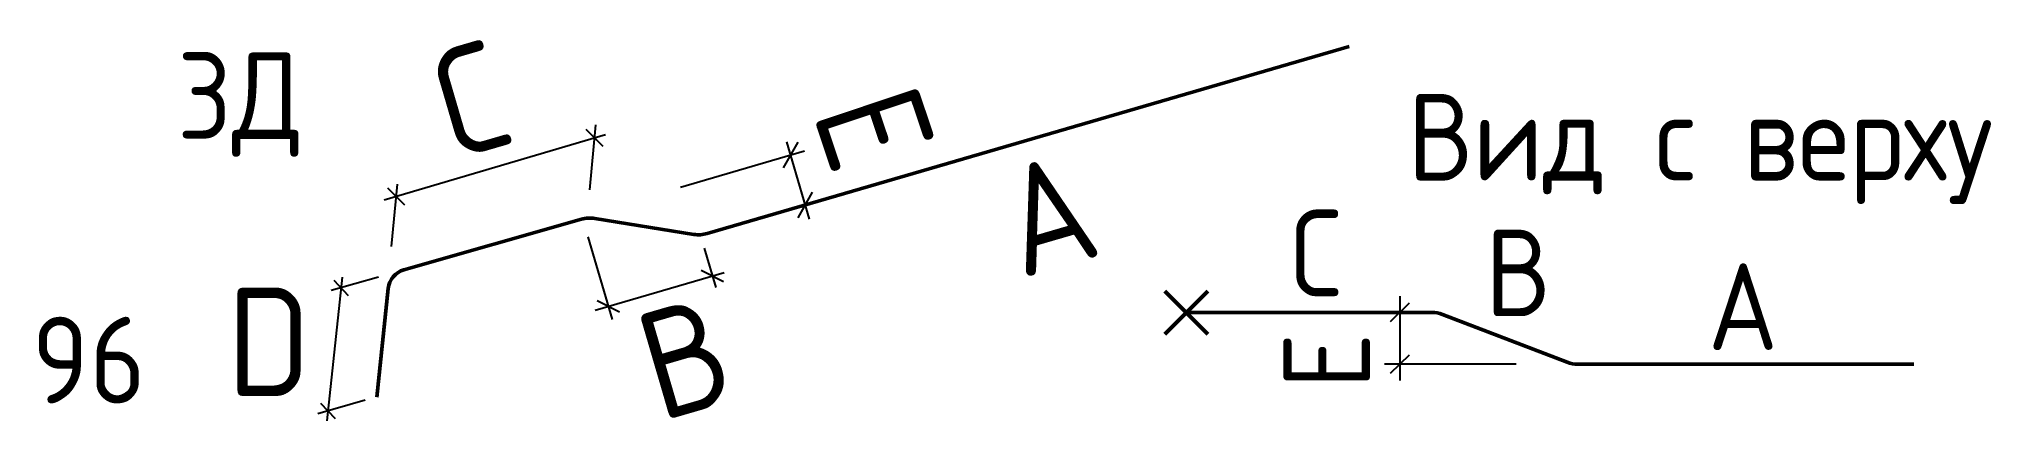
# Model space of a CAD drawing. Extents: x 238211 to 238661, y -41564 to -41475.
import ezdxf
from ezdxf.enums import TextEntityAlignment as Align

# ---------------------------------------------------------------- set-up
doc = ezdxf.new("R2010")
doc.units = 0
doc.layers.add('posedit.mtr.bar', color=7, linetype='Continuous', lineweight=50)
doc.layers.add('posedit.mtr.hidden', color=144, linetype='Continuous', plot=False)
doc.layers.add('posedit.mtr.lenght', color=183, linetype='Continuous')
doc.layers.add('posedit.mtr.text', color=3, linetype='Continuous')
doc.styles.add('posedit.ISOCPEUR', font='isocpeur.ttf', dxfattribs={"width": 0.9})

msp = doc.modelspace()

# ---------------------------------------------------------------- linework, layer by layer
at = {"layer": 'posedit.mtr.bar'}
for p, q in [((238471, -41533.65), (238480.89, -41543.55)), ((238480.89, -41533.65), (238471, -41543.55)), ((238532.49, -41538.57), (238475.97, -41538.57)), ((238563.73, -41550.07), (238535, -41539.04)), ((238643.69, -41550.53), (238566.24, -41550.53))]:
    msp.add_line(p, q, dxfattribs=at)
msp.add_lwpolyline([(238289.28, -41558.09), (238291.96, -41533, -0.305516), (238295.56, -41528.73), (238336.51, -41517.04, -0.109901), (238339.55, -41516.86), (238362.38, -41520.54, 0.111368), (238365.46, -41520.34), (238513.45, -41477.16)], format="xyb", dxfattribs=at)
for centre, start, end in [((238532.49, -41545.57), 68.9997, 90), ((238566.24, -41543.53), 248.9997, 270)]:
    msp.add_arc(centre, 7, start, end, dxfattribs=at)
at = {"layer": 'posedit.mtr.lenght'}
for p, q in [((238338.39, -41510.27), (238339.82, -41495.24)), ((238342.04, -41497.55), (238290.99, -41512.64)), ((238341.47, -41500.25), (238337.59, -41496.34)), ((238386.34, -41499.29), (238383.01, -41505.16)), ((238383.78, -41499.16), (238388.99, -41517.03)), ((238359.3, -41509.63), (238387.88, -41501.29)), ((238292.71, -41523.32), (238294.08, -41508.91)), ((238295.74, -41513.76), (238291.86, -41509.85)), ((238376.18, -41517.22), (238391.11, -41512.86)), ((238389.7, -41510.82), (238386.38, -41516.69)), ((238337.99, -41521.09), (238343.58, -41540.22)), ((238364.81, -41523.76), (238367.45, -41532.79)), ((238281.3, -41530.43), (238277.8, -41563.62)), ((238289.68, -41530.41), (238278.76, -41533.53)), ((238279.4, -41531.09), (238282.73, -41534.64)), ((238339.67, -41538.05), (238369.42, -41529.37)), ((238369.25, -41531.49), (238364.12, -41528.85)), ((238345.25, -41538.5), (238340.12, -41535.85)), ((238527.34, -41536.44), (238522.97, -41540.71)), ((238525.16, -41534.77), (238525.16, -41554.26)), ((238527.34, -41548.4), (238522.97, -41552.67)), ((238551.97, -41550.53), (238521.62, -41550.53)), ((238286.64, -41558.84), (238275.73, -41561.96)), ((238276.36, -41559.52), (238279.69, -41563.08))]:
    msp.add_line(p, q, dxfattribs=at)

# ---------------------------------------------------------------- texts
at = {"layer": 'posedit.mtr.hidden', "style": 'posedit.ISOCPEUR', "width": 0.9}
msp.add_text('96', height=20, dxfattribs=at).set_placement((238209.76, -41559.56))
at = {"layer": 'posedit.mtr.text', "style": 'posedit.ISOCPEUR', "width": 0.9}
for s, p in [('3Д', (238243.26, -41488.5)), ('Вид с верху', (238526.96, -41498.11))]:
    msp.add_text(s, height=20, dxfattribs=at).set_placement(p, align=Align.MIDDLE_LEFT)
for tag, p in [('C', (238310.9, -41489.31)), ('A', (238443.99, -41515.93)), ('B', (238360.34, -41549.14))]:
    msp.add_attdef(tag, text='', height=25, rotation=16.2678, dxfattribs=at).set_placement(p, align=Align.MIDDLE_CENTER)
for height, rotation, p in [(25, 288.5616, (238406.51, -41503.77)), (20, 90, (238508.35, -41543.29))]:
    msp.add_attdef('E', text='', height=height, rotation=rotation, dxfattribs=at).set_placement(p, align=Align.MIDDLE_RIGHT)
for tag, p in [('C', (238505.83, -41524.85)), ('B', (238552.54, -41529.42)), ('A', (238604.28, -41537.22))]:
    msp.add_attdef(tag, text='', height=20, dxfattribs=at).set_placement(p, align=Align.MIDDLE_CENTER)
msp.add_attdef('D', text='', height=25, dxfattribs=at).set_placement((238274.14, -41545.33), align=Align.MIDDLE_RIGHT)

doc.saveas('drawing.dxf')
